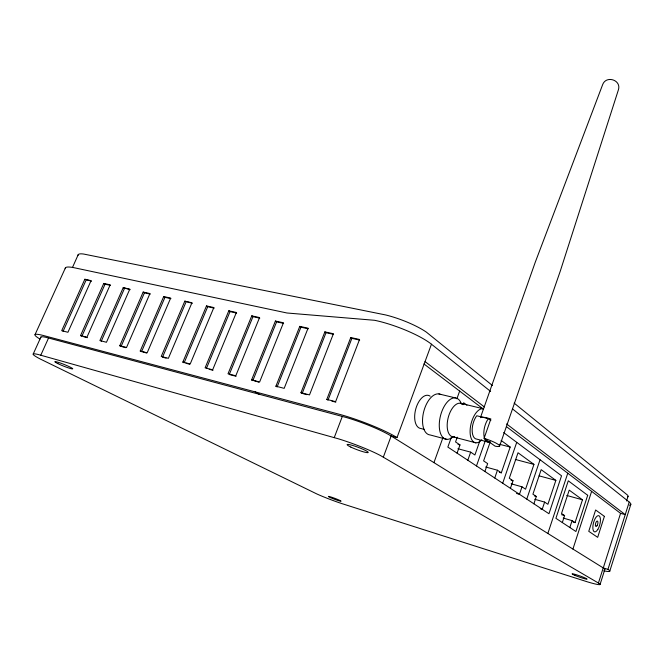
<?xml version="1.0" encoding="UTF-8"?>
<svg xmlns="http://www.w3.org/2000/svg" width="664" height="664" viewBox="0 0 664 664"><rect width="100%" height="100%" fill="white"/><g stroke="black" fill="none" stroke-linecap="round" stroke-linejoin="round"><path stroke-width="1" d="M600.065 584.478L604.813 569.455M603.717 570.791A31.424 2.855 19.4 0 0 607.95 569.38L629.206 502.059L512.5 408.899M609.768 571.189L630.8 504.457M598.422 583.034L380.555 455.587A36.894 4.266 20.5 0 0 338.466 438.838L38.255 354.518A31.664 2.83 21.8 0 0 40.363 359.066L316.579 493.833A22.584 1.602 20.5 0 0 341.503 503.486L587.092 581.747A26.303 2.058 19.5 0 0 599.426 583.681L598.422 583.034L603.219 567.903M506.69 426.819L620.566 513.347L603.277 567.936L604.207 568.583A26.22 2.382 19.4 0 1 604.481 569.67M573.082 522.062L575.041 522.626L582.469 499.801L569.214 490.123L561.52 513.496L564.607 515.579L562.317 522.551M572.924 549.062L591.632 491.36M569.836 527.506L572.077 520.626L563.205 518.061M547.85 533.474L567.761 473.224M533.881 503.802L536.338 496.489L532.918 494.182L541.16 469.656L555.859 480.379L547.908 504.3L544.621 502.084L534.736 499.278M626.509 500.963L628.036 496.381M544.621 502.084L542.222 509.296L540.239 508.732M510.425 488.33L513.015 480.736L509.296 478.229L518.02 452.765L533.947 464.393L525.556 489.21L522.004 486.812L511.172 483.79M526.768 499.112L540.039 459.745M522.004 486.812L519.464 494.29L516.509 493.46M502.689 483.234L516.725 442.349M494.755 477.997L497.436 470.22L485.65 466.991M499.345 472.295L501.303 472.834L510.184 447.055L501.104 440.423M499.594 446.15L560.325 270.978L618.4 89.831C621.62 80.004 606.182 75.049 602.671 84.577L535.242 262.28L480.404 417.714M490.206 441.967L483.608 460.882L487.658 463.613L484.911 471.506M479.939 440.622L474.893 454.989L470.668 452.142L457.919 448.731M484.089 438.315A13.786 2.183 19.6 0 1 498.324 444.515A13.786 2.183 19.6 0 1 495.095 446.166L484.089 438.315L490.87 418.959A13.728 2.407 19.6 0 0 481.051 417.282M476.478 465.954L485.276 440.821M467.821 460.243L470.668 452.142M457.064 453.147L459.986 444.921L455.554 441.934L457.255 437.178M451.288 437.443L447.843 447.071L548.962 513.737L561.545 475.789L503.644 432.579M462.991 404.691L463.679 402.766L466.941 405.198M433.949 462.634L442.979 437.493M456.874 398.815L459.654 391.079M383.336 457.131L391.154 436.024M40.877 337.503A31.548 3.27 22 0 1 46.023 337.345L346.567 417.581A36.727 4.922 20.6 0 1 388.407 434.414L391.038 435.949L397.006 437.568L431.459 344.209A43.177 9.271 20.6 0 0 374.62 320.297L286.956 312.993L74.75 267.858A37.25 5.951 22.9 0 0 65.296 268.671M334.241 437.601L342.342 416.394M326.812 399.396L350.75 337.544L359.548 339.47L335.611 401.678L326.812 399.396L327.999 400.126L351.878 338.358L350.75 337.544M300.966 392.698L324.87 331.875L333.411 333.743L309.499 394.906L300.966 392.698L302.17 393.428L326.024 332.689L324.87 331.875M275.909 386.199L299.771 326.373L308.054 328.19L284.175 388.349L275.909 386.199L277.129 386.929L300.941 327.178L299.771 326.373M251.598 379.899L275.411 321.036L283.453 322.795L259.624 381.983L251.598 379.899L258.852 382.19M252.843 380.63L276.606 321.841L275.411 321.036M251.772 315.856L228.009 373.782L235.795 375.799L259.574 317.566L251.772 315.856L252.976 316.653L259.798 318.147M252.976 316.653L229.263 374.513L236.077 376.272M228.798 310.818L205.101 367.848L212.663 369.806L236.384 312.478L228.798 310.818L230.026 311.615L236.658 313.068M206.371 368.57L230.026 311.615M182.857 362.079L206.487 305.93L213.858 307.548L190.203 363.98L182.857 362.079L184.144 362.801L207.724 306.718L214.165 308.137M184.791 301.174L161.236 356.477L168.374 358.328L191.954 302.743L184.791 301.174L192.311 303.34M186.044 301.962L162.531 357.19L166.1 358.12M140.22 351.024L163.701 296.551L170.665 298.078L147.159 352.825L140.22 351.024L146.487 353.024M141.532 351.737L164.963 297.339L170.93 298.642M119.786 345.728L143.175 292.06L149.956 293.546L126.533 347.479L119.786 345.728L121.097 346.442L144.445 292.832L150.255 294.111M123.205 287.678L99.899 340.574L106.464 342.275L129.804 289.122L123.205 287.678L130.136 289.695M101.227 341.279L124.483 288.45M80.543 335.552L103.767 283.42L110.191 284.831L86.942 337.212L80.543 335.552L81.88 336.258L105.053 284.184L110.556 285.396M72.417 267.592L78.227 254.652M84.826 279.27L61.71 330.672L67.927 332.282L91.084 280.64L84.826 279.27L91.491 281.212M63.047 331.377L86.129 280.034M40.794 355.19L48.572 337.984M33.208 354.028L40.911 337.046M35.034 334.631L65.421 267.874M276.606 321.841L283.636 323.385M300.941 327.178L308.303 328.796M326.024 332.689L333.61 334.349M351.878 338.358L359.697 340.076M438.887 393.935L455.521 397.927M460.301 403.214L483.11 408.742A17.447 8.557 -76.2 0 0 470.112 430.322A17.447 8.557 -76.2 0 0 481.807 439.776M490.837 420.47L488.405 418.644L476.744 415.764A13.637 6.69 -76.2 0 0 472.162 430.189A13.637 6.69 -76.2 0 0 476.652 439.095L488.239 442.099M499.428 444.266L510.184 447.055M83.705 336.739L87.358 337.685M122.06 346.691L125.919 347.687M185.978 363.274L189.647 364.229M209.21 369.3L212.986 370.288M303.124 393.677L306.909 394.657M331.909 401.147L335.81 402.16M424.553 429.467L420.901 428.512A17.007 9.022 -76 0 1 415.863 408.642A17.007 9.022 -76 0 1 430.172 396.2M453.139 436.862L475.864 442.822M446.706 439.336L430.139 434.961A21.007 10.997 -76 0 1 423.79 411.323A21.007 10.997 -76 0 1 440.705 394.524M515.322 459.455L533.947 464.393M458.002 444.399L459.986 444.921M539.126 475.856L555.859 480.379M566.774 495.46L582.469 499.801M511.023 480.188L513.015 480.736M620.566 513.347L625.231 514.641L506.599 423.939M534.404 495.942L536.338 496.489M561.619 514.724L564.607 515.579M607.95 569.38L603.277 567.936L391.038 435.949M255.175 391.884L259.25 394.217M103.767 283.42L105.053 284.184M143.175 292.06L144.445 292.832M163.701 296.551L164.963 297.339M206.487 305.93L207.724 306.718M497.436 470.22L501.303 472.834M572.077 520.626L575.041 522.626M423.939 363.947L483.583 409.265M425.043 361.581L484.363 406.932M431.459 344.209L490.621 391.436M492.447 385.518L426.404 332.158A35.964 8.001 20.7 0 0 385.726 314.968L83.656 254.046A30.984 5.353 23.1 0 0 78.078 255.358M514.144 403.106L627.555 495.136A25.83 3.918 18.7 0 1 627.638 496.788M39.973 339.072A37.806 3.918 22 0 1 44.015 335.677L338.681 414.104A44.023 5.901 20.6 0 1 397.006 437.568M629.206 502.059A30.992 4.54 18.8 0 1 629.347 505.196M452.699 437.061A21.206 10.84 -76.1 0 1 439.626 429.915A21.206 10.84 -76.1 0 1 446.922 402.442A21.206 10.84 -76.1 0 1 461.463 404.052M454.716 436.754A17.231 8.74 -76.1 0 1 448.042 418.287A17.231 8.74 -76.1 0 1 462.418 404.102M490.057 441.801A13.72 6.615 -76.3 0 1 483.873 434.779A13.72 6.615 -76.3 0 1 488.405 418.644M604.389 516.368L597.675 537.342L588.76 531.316L595.633 509.985L604.389 516.368M587.69 495.294L575.92 531.515L555.909 518.327L568.276 480.811L587.69 495.294M330.622 497.701A6.856 0.49 20.5 0 0 341.03 501.254A6.856 0.49 20.5 0 0 332.432 497.485A6.856 0.49 20.5 0 0 330.622 497.701M57.901 363.631A9.628 0.871 21.8 0 0 72.559 368.91A9.628 0.871 21.8 0 0 60.864 363.208A9.628 0.871 21.8 0 0 57.901 363.631M350.808 447.071A11.238 1.311 20.5 0 0 368.039 452.616A11.238 1.311 20.5 0 0 354.219 445.942A11.238 1.311 20.5 0 0 350.808 447.071M575.049 575.422A7.993 0.631 19.5 0 0 587.034 579.191A7.993 0.631 19.5 0 0 576.551 574.808A7.993 0.631 19.5 0 0 575.049 575.422M597.808 529.465A8.366 3.27 -75.5 0 0 599.194 515.878A8.366 3.27 -75.5 0 0 592.927 525.946A8.366 3.27 -75.5 0 0 597.808 529.465M597.052 525.656A2.797 1.096 -75.5 0 0 597.509 521.124A2.797 1.096 -75.5 0 0 595.417 524.494A2.797 1.096 -75.5 0 0 597.052 525.656"/></g></svg>
